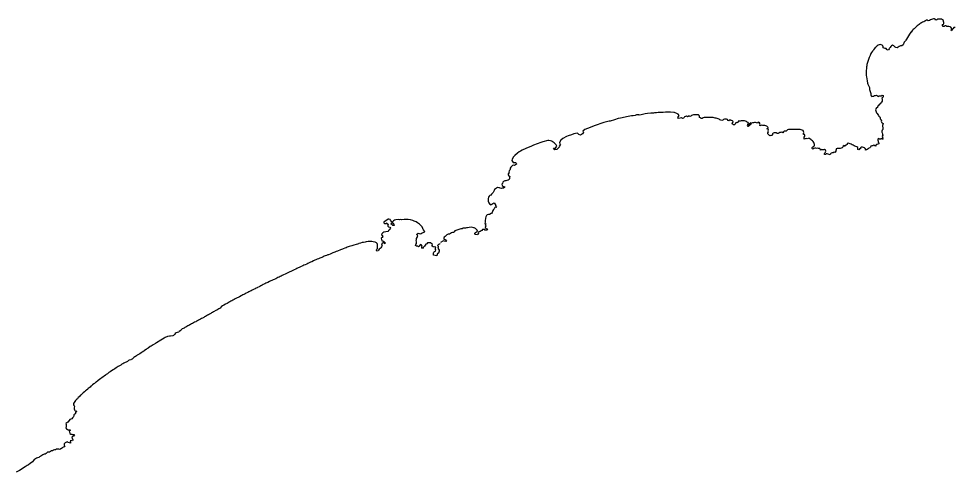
# Model space of a CAD drawing. Extents: x -74 to -34.8, y -33.8 to 5.3.
# Drawn here: x -47.112 to -45.256, y -24.472 to -23.572 of the extents above; entities that cross this region are included whole.
import ezdxf

# ---------------------------------------------------------------- set-up
doc = ezdxf.new("R2010")
doc.units = 0
doc.header["$LTSCALE"] = 2
doc.layers.add('UFEBRASIL', color=7, linetype='Continuous')

msp = doc.modelspace()

# ---------------------------------------------------------------- linework, layer by layer
at = {"layer": 'UFEBRASIL'}
for points in [[(-45.2545, -23.5892), (-45.2566, -23.589), (-45.2582, -23.5909), (-45.2593, -23.5925), (-45.2602, -23.5943), (-45.2614, -23.5958), (-45.262, -23.5939), (-45.261, -23.5923), (-45.2617, -23.5903), (-45.2628, -23.5886), (-45.2644, -23.5878), (-45.2665, -23.5873), (-45.2688, -23.5875), (-45.271, -23.5873), (-45.2722, -23.5859), (-45.2741, -23.586), (-45.2761, -23.5872), (-45.2782, -23.5873), (-45.2793, -23.5855), (-45.2796, -23.5835), (-45.2776, -23.5829), (-45.2767, -23.581), (-45.2767, -23.5791), (-45.2771, -23.577), (-45.2777, -23.575), (-45.2792, -23.5738), (-45.281, -23.5729), (-45.283, -23.5725), (-45.285, -23.5724), (-45.287, -23.5725), (-45.2889, -23.573), (-45.2908, -23.5737), (-45.2927, -23.5745), (-45.294, -23.573), (-45.2954, -23.5719), (-45.2975, -23.5718), (-45.2993, -23.5726), (-45.3014, -23.5736), (-45.3034, -23.5743), (-45.3053, -23.5755), (-45.3076, -23.576), (-45.3091, -23.5747), (-45.311, -23.5749), (-45.313, -23.5757), (-45.3145, -23.5768), (-45.3167, -23.5779), (-45.3189, -23.5787), (-45.3209, -23.5798), (-45.3225, -23.5808), (-45.3243, -23.5821), (-45.3255, -23.5831), (-45.3278, -23.5847), (-45.3294, -23.5859), (-45.331, -23.5872), (-45.3325, -23.5885), (-45.333, -23.5891), (-45.3359, -23.592), (-45.3373, -23.5934), (-45.3387, -23.5948), (-45.3399, -23.5963), (-45.3415, -23.5982), (-45.342, -23.5988), (-45.3447, -23.6027), (-45.349, -23.609), (-45.351, -23.6123), (-45.3522, -23.6141), (-45.353, -23.6156), (-45.3539, -23.6171), (-45.3552, -23.6185), (-45.3572, -23.6236), (-45.3598, -23.6256), (-45.363, -23.6258), (-45.3655, -23.6268), (-45.369, -23.6296), (-45.3721, -23.629), (-45.3732, -23.6284), (-45.3759, -23.6259), (-45.3786, -23.6246), (-45.3803, -23.6258), (-45.3818, -23.6272), (-45.383, -23.6287), (-45.3843, -23.6305), (-45.3852, -23.6317), (-45.3868, -23.6337), (-45.3891, -23.6345), (-45.3899, -23.6327), (-45.3912, -23.631), (-45.3932, -23.6311), (-45.3952, -23.6305), (-45.397, -23.6297), (-45.3972, -23.6279), (-45.3978, -23.6257), (-45.3991, -23.624), (-45.4008, -23.6233), (-45.4027, -23.6231), (-45.4049, -23.6235), (-45.4072, -23.6243), (-45.4089, -23.6253), (-45.4104, -23.6267), (-45.4118, -23.628), (-45.4129, -23.6292), (-45.4144, -23.6312), (-45.4164, -23.6334), (-45.4172, -23.6347), (-45.4182, -23.6361), (-45.4201, -23.639), (-45.4212, -23.6407), (-45.423, -23.6445), (-45.4248, -23.6487), (-45.4283, -23.6584), (-45.4287, -23.6606), (-45.4292, -23.6625), (-45.4296, -23.6652), (-45.43, -23.6671), (-45.4301, -23.6693), (-45.4303, -23.6714), (-45.4305, -23.6736), (-45.4306, -23.6759), (-45.4309, -23.6788), (-45.4308, -23.6809), (-45.4308, -23.6822), (-45.4305, -23.6845), (-45.4302, -23.6874), (-45.4297, -23.6908), (-45.4289, -23.6952), (-45.4279, -23.6997), (-45.4273, -23.7018), (-45.4245, -23.7085), (-45.4243, -23.7104), (-45.424, -23.7125), (-45.4233, -23.7145), (-45.4227, -23.7165), (-45.4221, -23.7185), (-45.4215, -23.7204), (-45.4212, -23.7227), (-45.421, -23.7248), (-45.4193, -23.7261), (-45.4174, -23.7253), (-45.4154, -23.7256), (-45.414, -23.7241), (-45.412, -23.724), (-45.41, -23.7238), (-45.4083, -23.7249), (-45.4066, -23.726), (-45.405, -23.7249), (-45.4029, -23.7248), (-45.4009, -23.7245), (-45.399, -23.7238), (-45.3971, -23.7243), (-45.3969, -23.7264), (-45.3979, -23.7282), (-45.3995, -23.7293), (-45.399, -23.7313), (-45.3989, -23.7334), (-45.3993, -23.7354), (-45.4002, -23.7373), (-45.4014, -23.7389), (-45.4022, -23.7406), (-45.4045, -23.7413), (-45.4057, -23.743), (-45.4073, -23.7442), (-45.4079, -23.7462), (-45.4088, -23.748), (-45.4106, -23.7488), (-45.4114, -23.7507), (-45.412, -23.7526), (-45.4119, -23.7547), (-45.4109, -23.7566), (-45.4101, -23.7583), (-45.4088, -23.7601), (-45.4078, -23.7618), (-45.4065, -23.7635), (-45.4054, -23.7651), (-45.4039, -23.7664), (-45.4029, -23.7682), (-45.403, -23.7702), (-45.4016, -23.7717), (-45.4001, -23.7733), (-45.4008, -23.7751), (-45.4003, -23.7771), (-45.3988, -23.7785), (-45.3973, -23.7799), (-45.3974, -23.7819), (-45.3986, -23.7836), (-45.3985, -23.7856), (-45.3974, -23.7873), (-45.3977, -23.7893), (-45.398, -23.7913), (-45.399, -23.793), (-45.3996, -23.795), (-45.3995, -23.797), (-45.3989, -23.7982), (-45.3982, -23.8008), (-45.3979, -23.8028), (-45.3989, -23.8046), (-45.3987, -23.8067), (-45.3979, -23.8085), (-45.399, -23.8101), (-45.3971, -23.8104), (-45.3989, -23.8106), (-45.4007, -23.8093), (-45.4023, -23.8107), (-45.4043, -23.8108), (-45.406, -23.8095), (-45.4074, -23.8108), (-45.4077, -23.8129), (-45.4068, -23.8147), (-45.4069, -23.8167), (-45.4056, -23.8183), (-45.4057, -23.8203), (-45.4077, -23.8208), (-45.4096, -23.8215), (-45.4113, -23.8226), (-45.4119, -23.8245), (-45.4137, -23.8237), (-45.4156, -23.823), (-45.4175, -23.8238), (-45.4195, -23.824), (-45.4212, -23.825), (-45.4219, -23.8268), (-45.4233, -23.8283), (-45.4253, -23.8286), (-45.4268, -23.83), (-45.4285, -23.8311), (-45.4303, -23.8319), (-45.4321, -23.8329), (-45.4316, -23.831), (-45.4326, -23.8293), (-45.4344, -23.8283), (-45.4363, -23.8276), (-45.4381, -23.8269), (-45.4401, -23.8265), (-45.4417, -23.8278), (-45.4419, -23.8298), (-45.4438, -23.8301), (-45.4451, -23.8318), (-45.447, -23.8311), (-45.4475, -23.8291), (-45.4474, -23.8271), (-45.4491, -23.8262), (-45.451, -23.8253), (-45.453, -23.8245), (-45.4548, -23.8237), (-45.4566, -23.8227), (-45.4584, -23.8218), (-45.4604, -23.821), (-45.4624, -23.8201), (-45.4643, -23.8193), (-45.4665, -23.8188), (-45.4683, -23.8193), (-45.4687, -23.8214), (-45.4702, -23.8227), (-45.4722, -23.8234), (-45.4732, -23.8251), (-45.4746, -23.8236), (-45.4761, -23.825), (-45.4772, -23.8266), (-45.4786, -23.8281), (-45.4804, -23.8288), (-45.4824, -23.8293), (-45.4844, -23.829), (-45.4863, -23.8296), (-45.4883, -23.8294), (-45.4902, -23.8302), (-45.4906, -23.8322), (-45.4915, -23.834), (-45.491, -23.836), (-45.4924, -23.8374), (-45.4943, -23.8368), (-45.4961, -23.8379), (-45.498, -23.8382), (-45.5, -23.8387), (-45.5016, -23.8399), (-45.5021, -23.8418), (-45.5039, -23.841), (-45.5059, -23.8407), (-45.5079, -23.8402), (-45.5099, -23.8397), (-45.5115, -23.841), (-45.5134, -23.8415), (-45.5137, -23.8395), (-45.5128, -23.8377), (-45.5112, -23.8364), (-45.5109, -23.8343), (-45.5116, -23.8325), (-45.5134, -23.8313), (-45.5152, -23.832), (-45.5173, -23.8321), (-45.5191, -23.8315), (-45.5209, -23.8324), (-45.5218, -23.8307), (-45.523, -23.829), (-45.525, -23.829), (-45.527, -23.8288), (-45.529, -23.8294), (-45.5309, -23.8287), (-45.5328, -23.8286), (-45.5348, -23.8291), (-45.5364, -23.8303), (-45.5381, -23.8292), (-45.538, -23.8272), (-45.5363, -23.826), (-45.5349, -23.8245), (-45.5334, -23.8232), (-45.5335, -23.8211), (-45.534, -23.8191), (-45.5349, -23.8174), (-45.5361, -23.8157), (-45.5375, -23.8142), (-45.539, -23.8127), (-45.5405, -23.8114), (-45.5423, -23.8102), (-45.544, -23.809), (-45.5461, -23.8094), (-45.5481, -23.81), (-45.5498, -23.8092), (-45.5515, -23.81), (-45.5536, -23.8106), (-45.554, -23.8088), (-45.5535, -23.8068), (-45.5524, -23.8051), (-45.5524, -23.8032), (-45.5534, -23.8012), (-45.5554, -23.8013), (-45.555, -23.7994), (-45.5544, -23.7975), (-45.5552, -23.7956), (-45.556, -23.7938), (-45.5579, -23.7928), (-45.5598, -23.7921), (-45.5617, -23.7917), (-45.5638, -23.7914), (-45.5659, -23.7914), (-45.5679, -23.7916), (-45.57, -23.7916), (-45.5721, -23.7917), (-45.5741, -23.7917), (-45.5762, -23.7917), (-45.5781, -23.7916), (-45.5802, -23.7919), (-45.5824, -23.7917), (-45.5848, -23.7918), (-45.5868, -23.792), (-45.588, -23.7936), (-45.5892, -23.7952), (-45.5913, -23.7951), (-45.5932, -23.7951), (-45.5949, -23.7963), (-45.5962, -23.7979), (-45.5979, -23.7969), (-45.5999, -23.7973), (-45.6018, -23.7977), (-45.6037, -23.7986), (-45.6055, -23.7994), (-45.6075, -23.7996), (-45.609, -23.7982), (-45.6109, -23.7982), (-45.6131, -23.7984), (-45.615, -23.7992), (-45.6166, -23.8003), (-45.6166, -23.8024), (-45.6181, -23.8038), (-45.6201, -23.8033), (-45.6219, -23.8042), (-45.6234, -23.8029), (-45.6245, -23.8012), (-45.6261, -23.8001), (-45.6255, -23.7981), (-45.6243, -23.7965), (-45.625, -23.7946), (-45.6245, -23.7927), (-45.6254, -23.7909), (-45.6275, -23.7906), (-45.6258, -23.7896), (-45.6251, -23.7878), (-45.6262, -23.7861), (-45.6278, -23.785), (-45.6298, -23.7842), (-45.6318, -23.7837), (-45.6339, -23.7834), (-45.636, -23.7834), (-45.638, -23.7833), (-45.64, -23.7836), (-45.6419, -23.7844), (-45.641, -23.7826), (-45.6414, -23.7807), (-45.6416, -23.7787), (-45.6433, -23.7775), (-45.6452, -23.7773), (-45.6464, -23.7789), (-45.6482, -23.7782), (-45.6502, -23.7779), (-45.6522, -23.778), (-45.6542, -23.7783), (-45.6562, -23.7787), (-45.6583, -23.7791), (-45.6597, -23.7806), (-45.6609, -23.7822), (-45.6628, -23.7827), (-45.6627, -23.7846), (-45.6645, -23.7855), (-45.6662, -23.7856), (-45.6597, -23.7786), (-45.6659, -23.7836), (-45.6652, -23.7816), (-45.6642, -23.7798), (-45.665, -23.778), (-45.6666, -23.7769), (-45.6684, -23.7759), (-45.6704, -23.7752), (-45.6724, -23.7746), (-45.6744, -23.7745), (-45.6765, -23.7744), (-45.6785, -23.7744), (-45.6805, -23.7749), (-45.6825, -23.7751), (-45.6845, -23.7754), (-45.6848, -23.7773), (-45.6864, -23.7786), (-45.6884, -23.778), (-45.69, -23.7792), (-45.6904, -23.7812), (-45.692, -23.7823), (-45.694, -23.7824), (-45.6957, -23.7813), (-45.6965, -23.7794), (-45.6952, -23.7778), (-45.6944, -23.776), (-45.6958, -23.7746), (-45.6976, -23.7737), (-45.6994, -23.7729), (-45.7015, -23.7727), (-45.7027, -23.7743), (-45.7046, -23.7735), (-45.7059, -23.7719), (-45.7077, -23.7711), (-45.7097, -23.771), (-45.7118, -23.771), (-45.7136, -23.7717), (-45.7153, -23.7729), (-45.7171, -23.774), (-45.7189, -23.7732), (-45.7207, -23.7724), (-45.7222, -23.7711), (-45.7242, -23.7704), (-45.726, -23.7698), (-45.728, -23.7694), (-45.73, -23.7689), (-45.732, -23.7685), (-45.734, -23.7681), (-45.7361, -23.7679), (-45.7381, -23.7676), (-45.7402, -23.7676), (-45.7421, -23.7677), (-45.7443, -23.7675), (-45.7462, -23.7679), (-45.7483, -23.7679), (-45.7503, -23.7677), (-45.7524, -23.7677), (-45.7543, -23.7683), (-45.7558, -23.7697), (-45.7578, -23.7697), (-45.7595, -23.7686), (-45.7614, -23.7678), (-45.7611, -23.7659), (-45.7617, -23.7639), (-45.7634, -23.7628), (-45.7654, -23.7623), (-45.7674, -23.7622), (-45.7694, -23.7622), (-45.7714, -23.7625), (-45.7735, -23.7627), (-45.7755, -23.7629), (-45.7774, -23.7636), (-45.7785, -23.7652), (-45.7804, -23.7657), (-45.782, -23.7644), (-45.7836, -23.7655), (-45.7853, -23.7665), (-45.7869, -23.7652), (-45.7889, -23.7655), (-45.7908, -23.7662), (-45.7916, -23.7681), (-45.7932, -23.7692), (-45.7954, -23.7695), (-45.7968, -23.7684), (-45.7999, -23.7692), (-45.8029, -23.7698), (-45.8043, -23.7679), (-45.8033, -23.7655), (-45.8019, -23.7635), (-45.8036, -23.761), (-45.8047, -23.7604), (-45.8108, -23.758), (-45.8121, -23.758), (-45.8186, -23.7571), (-45.8217, -23.7571), (-45.8247, -23.7571), (-45.8276, -23.7571), (-45.8287, -23.7571), (-45.8331, -23.7576), (-45.836, -23.7578), (-45.8388, -23.7578), (-45.8408, -23.7579), (-45.8432, -23.7581), (-45.8469, -23.7584), (-45.8503, -23.7586), (-45.8525, -23.7589), (-45.8566, -23.7593), (-45.8581, -23.7595), (-45.8648, -23.76), (-45.8693, -23.7604), (-45.8769, -23.7623), (-45.8807, -23.763), (-45.8817, -23.7622), (-45.886, -23.7626), (-45.8888, -23.7636), (-45.8927, -23.7643), (-45.896, -23.7647), (-45.9031, -23.7655), (-45.9181, -23.769), (-45.9228, -23.77), (-45.9298, -23.7721), (-45.9388, -23.7748), (-45.9407, -23.7753), (-45.951, -23.7779), (-45.9702, -23.7846), (-45.9784, -23.7875), (-45.9891, -23.7917), (-45.9929, -23.7951), (-45.9917, -23.7973), (-45.9933, -23.8002), (-45.9973, -23.8028), (-46.0006, -23.8015), (-46.0024, -23.7993), (-46.0034, -23.7989), (-46.007, -23.7993), (-46.0105, -23.8004), (-46.0153, -23.8019), (-46.0217, -23.804), (-46.0253, -23.8058), (-46.0322, -23.8093), (-46.0366, -23.8125), (-46.0391, -23.8174), (-46.039, -23.8176), (-46.0386, -23.8201), (-46.0372, -23.8216), (-46.0396, -23.8244), (-46.039, -23.8262), (-46.0445, -23.831), (-46.0485, -23.832), (-46.0512, -23.8286), (-46.0469, -23.8284), (-46.0446, -23.8248), (-46.0459, -23.8221), (-46.0462, -23.8214), (-46.0489, -23.8189), (-46.0498, -23.8179), (-46.0534, -23.8153), (-46.0541, -23.815), (-46.0567, -23.8144), (-46.06, -23.8136), (-46.0625, -23.8136), (-46.0724, -23.816), (-46.0763, -23.8171), (-46.0904, -23.8227), (-46.0947, -23.8244), (-46.1057, -23.8295), (-46.1129, -23.8328), (-46.1161, -23.8343), (-46.1188, -23.8356), (-46.1226, -23.8384), (-46.1279, -23.8432), (-46.1305, -23.8456), (-46.133, -23.8507), (-46.1334, -23.853), (-46.1312, -23.8571), (-46.1288, -23.8568), (-46.1265, -23.8568), (-46.1253, -23.8583), (-46.1246, -23.8605), (-46.1263, -23.8618), (-46.1282, -23.8629), (-46.1307, -23.8623), (-46.132, -23.8632), (-46.1341, -23.865), (-46.1356, -23.8663), (-46.1368, -23.8683), (-46.1368, -23.8703), (-46.1377, -23.8723), (-46.1392, -23.8735), (-46.1395, -23.8762), (-46.1386, -23.8781), (-46.1406, -23.8795), (-46.141, -23.8816), (-46.1395, -23.8837), (-46.1378, -23.8849), (-46.138, -23.8867), (-46.1385, -23.8888), (-46.139, -23.8909), (-46.141, -23.8921), (-46.1432, -23.8927), (-46.1455, -23.8932), (-46.1478, -23.8935), (-46.1499, -23.8945), (-46.1516, -23.8963), (-46.152, -23.8988), (-46.1531, -23.8998), (-46.1525, -23.9024), (-46.1495, -23.9053), (-46.1476, -23.9048), (-46.1486, -23.9065), (-46.1503, -23.9079), (-46.1525, -23.9081), (-46.1544, -23.909), (-46.1564, -23.9082), (-46.1582, -23.9072), (-46.1593, -23.9071), (-46.1623, -23.907), (-46.1641, -23.9083), (-46.1657, -23.9093), (-46.1678, -23.9109), (-46.1689, -23.9129), (-46.1697, -23.9151), (-46.1709, -23.9166), (-46.1724, -23.9183), (-46.1739, -23.9199), (-46.1751, -23.9218), (-46.1771, -23.9227), (-46.1788, -23.9241), (-46.18, -23.9261), (-46.1804, -23.9284), (-46.1807, -23.9298), (-46.1807, -23.934), (-46.1794, -23.9371), (-46.1781, -23.9391), (-46.1748, -23.9411), (-46.1733, -23.9398), (-46.1714, -23.9386), (-46.1683, -23.9373), (-46.167, -23.9394), (-46.1656, -23.9421), (-46.1658, -23.9437), (-46.1632, -23.9455), (-46.1653, -23.9456), (-46.1675, -23.9467), (-46.1685, -23.949), (-46.1698, -23.9506), (-46.171, -23.9525), (-46.1717, -23.9546), (-46.1727, -23.9566), (-46.1741, -23.9583), (-46.1745, -23.9585), (-46.1781, -23.9602), (-46.18, -23.9604), (-46.1824, -23.9608), (-46.1838, -23.9625), (-46.1852, -23.9647), (-46.1859, -23.9673), (-46.1858, -23.969), (-46.1863, -23.9714), (-46.1865, -23.9736), (-46.1865, -23.9756), (-46.187, -23.9779), (-46.185, -23.9785), (-46.1856, -23.9802), (-46.1867, -23.9822), (-46.1847, -23.9827), (-46.1858, -23.984), (-46.1862, -23.9862), (-46.185, -23.9873), (-46.1834, -23.989), (-46.1821, -23.9905), (-46.1837, -23.9916), (-46.1858, -23.9918), (-46.1873, -23.9902), (-46.1891, -23.9899), (-46.1915, -23.99), (-46.1929, -23.9917), (-46.1947, -23.9928), (-46.1965, -23.9943), (-46.1985, -23.9947), (-46.2005, -23.9954), (-46.1999, -23.9976), (-46.2008, -23.9995), (-46.202, -24.0004), (-46.2054, -24.0002), (-46.2072, -23.9995), (-46.2068, -23.9974), (-46.2055, -23.9959), (-46.2036, -23.9946), (-46.2019, -23.9933), (-46.2026, -23.9916), (-46.2035, -23.9899), (-46.2056, -23.9881), (-46.2082, -23.9865), (-46.2087, -23.9864), (-46.2136, -23.9856), (-46.2184, -23.9858), (-46.2212, -23.9864), (-46.2234, -23.9867), (-46.2257, -23.9871), (-46.2279, -23.9874), (-46.2298, -23.9877), (-46.2321, -23.9884), (-46.2345, -23.989), (-46.2366, -23.9895), (-46.2386, -23.99), (-46.2406, -23.9905), (-46.2425, -23.9911), (-46.2446, -23.9917), (-46.2467, -23.9926), (-46.2478, -23.9948), (-46.2492, -23.9961), (-46.2514, -23.9958), (-46.2534, -23.9964), (-46.2555, -23.9982), (-46.2574, -23.999), (-46.2598, -23.9996), (-46.2625, -24.0008), (-46.2643, -24.0023), (-46.2661, -24.0041), (-46.2676, -24.0055), (-46.2685, -24.0075), (-46.2682, -24.0095), (-46.2659, -24.0098), (-46.265, -24.0108), (-46.2632, -24.0129), (-46.2648, -24.0137), (-46.2669, -24.0134), (-46.269, -24.0127), (-46.2703, -24.0132), (-46.2752, -24.016)], [(-46.2758, -24.0177), (-46.2773, -24.0192), (-46.2793, -24.02), (-46.2807, -24.0216), (-46.2798, -24.0233), (-46.2799, -24.0252), (-46.2804, -24.0271), (-46.2788, -24.0293), (-46.2778, -24.0311), (-46.2779, -24.0331), (-46.2782, -24.0351), (-46.2791, -24.0369), (-46.281, -24.0378), (-46.282, -24.0396), (-46.2826, -24.0416), (-46.2826, -24.0421), (-46.289, -24.0408), (-46.2892, -24.0389), (-46.2891, -24.0369), (-46.2882, -24.0352), (-46.2867, -24.0337), (-46.2849, -24.0327), (-46.2843, -24.0307), (-46.2854, -24.0289), (-46.2852, -24.0276), (-46.2843, -24.0251), (-46.2863, -24.0242), (-46.288, -24.0253), (-46.2899, -24.0242), (-46.2917, -24.0234), (-46.2917, -24.0214), (-46.291, -24.0206), (-46.2915, -24.0193), (-46.2948, -24.0167), (-46.2984, -24.0164), (-46.3006, -24.0167), (-46.3021, -24.0183), (-46.3043, -24.0193), (-46.3056, -24.0208), (-46.3068, -24.0228), (-46.3068, -24.023), (-46.3093, -24.0259), (-46.3105, -24.0277), (-46.3122, -24.0268), (-46.312, -24.0249), (-46.3116, -24.0228), (-46.3126, -24.021), (-46.3145, -24.0198), (-46.3163, -24.0209), (-46.3171, -24.0229), (-46.3188, -24.0242), (-46.3205, -24.0232), (-46.3226, -24.0228), (-46.3244, -24.0217), (-46.3242, -24.0198), (-46.323, -24.0177), (-46.323, -24.0157), (-46.3227, -24.0143), (-46.3235, -24.0117), (-46.3226, -24.0103), (-46.3228, -24.008), (-46.3216, -24.0058), (-46.3206, -24.004), (-46.3203, -24.0019), (-46.322, -24.0006), (-46.3211, -23.9988), (-46.3195, -23.9975), (-46.3173, -23.9977), (-46.3153, -23.9984), (-46.3132, -23.998), (-46.3116, -23.9967), (-46.3095, -23.9963), (-46.3076, -23.995), (-46.3063, -23.9937), (-46.3069, -23.9931), (-46.3085, -23.9907), (-46.3092, -23.9897), (-46.3101, -23.9882), (-46.3116, -23.9845), (-46.313, -23.9831), (-46.3147, -23.9814), (-46.317, -23.9793), (-46.3185, -23.9784), (-46.3205, -23.9768), (-46.3231, -23.9751), (-46.3255, -23.9741), (-46.3274, -23.9734), (-46.3297, -23.9725), (-46.3348, -23.9711), (-46.3394, -23.9702), (-46.3423, -23.97), (-46.347, -23.9699), (-46.3519, -23.9706), (-46.3538, -23.9704), (-46.3562, -23.9707), (-46.3585, -23.9702), (-46.3637, -23.971), (-46.366, -23.9715), (-46.3683, -23.9731), (-46.3702, -23.975), (-46.3704, -23.9772), (-46.3684, -23.978), (-46.3675, -23.9801), (-46.3671, -23.9823), (-46.3693, -23.9819), (-46.3711, -23.981), (-46.3727, -23.9795), (-46.3721, -23.9776), (-46.3717, -23.9755), (-46.3724, -23.9743), (-46.374, -23.9718), (-46.3751, -23.9702), (-46.3776, -23.9695), (-46.3786, -23.9694), (-46.3855, -23.9741), (-46.3877, -23.9747), (-46.3874, -23.9765), (-46.3859, -23.9778), (-46.3835, -23.9782), (-46.3818, -23.9771), (-46.3806, -23.9787), (-46.3787, -23.9797), (-46.3794, -23.9815), (-46.3793, -23.9832), (-46.3782, -23.9849), (-46.3753, -23.9853), (-46.3745, -23.9871), (-46.376, -23.9898), (-46.3777, -23.9915), (-46.3793, -23.9939), (-46.3797, -23.9941), (-46.3873, -23.9952), (-46.3894, -23.9967), (-46.3917, -23.9983), (-46.392, -24.0005), (-46.391, -24.0022), (-46.3896, -24.004), (-46.3909, -24.0056), (-46.3926, -24.0074), (-46.3924, -24.0101), (-46.3913, -24.0122), (-46.3892, -24.0124), (-46.3875, -24.0138), (-46.3863, -24.0149), (-46.3845, -24.0164), (-46.3852, -24.0185), (-46.3869, -24.0173), (-46.3886, -24.0168), (-46.3908, -24.017), (-46.3917, -24.0191), (-46.3918, -24.0212), (-46.3906, -24.0229), (-46.3919, -24.0244), (-46.3931, -24.0261), (-46.3949, -24.0276), (-46.3964, -24.0291), (-46.3978, -24.0308), (-46.399, -24.0322), (-46.4012, -24.0329), (-46.4022, -24.031), (-46.4012, -24.0293), (-46.4, -24.0277), (-46.3999, -24.0245), (-46.4, -24.0222), (-46.3999, -24.0201), (-46.4005, -24.0177), (-46.4022, -24.0167), (-46.4049, -24.0154), (-46.4083, -24.0144), (-46.4112, -24.014), (-46.4187, -24.0139), (-46.4228, -24.0146), (-46.4244, -24.0149), (-46.4279, -24.0155), (-46.4304, -24.0161), (-46.4335, -24.017), (-46.437, -24.018), (-46.4379, -24.0184), (-46.44, -24.019), (-46.4426, -24.0198), (-46.4472, -24.0211), (-46.4508, -24.0222), (-46.4535, -24.0231), (-46.4559, -24.024), (-46.46, -24.0254), (-46.4623, -24.0261), (-46.4645, -24.0272), (-46.4681, -24.0285), (-46.4695, -24.029), (-46.4733, -24.0305), (-46.4795, -24.0328), (-46.4817, -24.0336), (-46.4848, -24.0348), (-46.4869, -24.0358), (-46.4889, -24.0365), (-46.4911, -24.0375), (-46.4941, -24.0388), (-46.4969, -24.0401), (-46.4988, -24.0406), (-46.5012, -24.0413), (-46.5039, -24.0424), (-46.5059, -24.0431), (-46.5081, -24.0441), (-46.5107, -24.0453), (-46.5143, -24.047), (-46.5172, -24.0483), (-46.5198, -24.0492), (-46.5222, -24.0502), (-46.5241, -24.051), (-46.5268, -24.0523), (-46.5305, -24.0539), (-46.5328, -24.0549), (-46.5345, -24.0558), (-46.5381, -24.0574), (-46.5404, -24.0585), (-46.5436, -24.0599), (-46.5462, -24.0611), (-46.5484, -24.0621), (-46.5516, -24.0636), (-46.5552, -24.0653), (-46.5572, -24.0663), (-46.5598, -24.0676), (-46.5621, -24.0687), (-46.5653, -24.0702), (-46.5677, -24.0712), (-46.5708, -24.0726), (-46.575, -24.0747), (-46.578, -24.0762), (-46.5803, -24.0772), (-46.5833, -24.0785), (-46.5864, -24.08), (-46.5889, -24.0814), (-46.591, -24.0824), (-46.593, -24.0834), (-46.5954, -24.0846), (-46.5974, -24.0856), (-46.5996, -24.0867), (-46.6017, -24.0877), (-46.6049, -24.0893), (-46.6069, -24.0898), (-46.6094, -24.0911), (-46.6115, -24.092), (-46.614, -24.0933), (-46.6176, -24.0951), (-46.6198, -24.0958), (-46.6212, -24.0968), (-46.6235, -24.0976), (-46.6266, -24.0992), (-46.629, -24.1007), (-46.6317, -24.1019), (-46.6337, -24.1028), (-46.635, -24.1035), (-46.6378, -24.105), (-46.6388, -24.1056), (-46.6405, -24.1065), (-46.6425, -24.1075), (-46.6459, -24.1092), (-46.6487, -24.1107), (-46.6504, -24.1115), (-46.6516, -24.112), (-46.6553, -24.114), (-46.6575, -24.115), (-46.6602, -24.1163), (-46.6625, -24.1175), (-46.6651, -24.1189), (-46.667, -24.1199), (-46.669, -24.121), (-46.6702, -24.1216), (-46.6738, -24.1236), (-46.675, -24.1242), (-46.6798, -24.1265), (-46.6821, -24.1277), (-46.6845, -24.129), (-46.6869, -24.1303), (-46.6889, -24.1314), (-46.6908, -24.1324), (-46.6929, -24.1336), (-46.694, -24.1341), (-46.6984, -24.1366), (-46.7017, -24.1385), (-46.7047, -24.1403), (-46.7072, -24.1417), (-46.71, -24.1432), (-46.7107, -24.1452), (-46.7127, -24.1465), (-46.7149, -24.1476), (-46.7168, -24.1487), (-46.7187, -24.15), (-46.7204, -24.151), (-46.7253, -24.1536), (-46.7272, -24.1545), (-46.7291, -24.1556), (-46.7308, -24.1566), (-46.733, -24.1578), (-46.7355, -24.1591), (-46.7375, -24.1601), (-46.7393, -24.1614), (-46.7413, -24.1626), (-46.7431, -24.1634), (-46.7448, -24.1644), (-46.7473, -24.1658), (-46.7491, -24.1668), (-46.751, -24.1679), (-46.7526, -24.1688), (-46.7549, -24.17), (-46.7568, -24.171), (-46.7589, -24.1722), (-46.7606, -24.173), (-46.7629, -24.1742), (-46.7647, -24.1752), (-46.7669, -24.1764), (-46.7689, -24.1774), (-46.7708, -24.1785), (-46.7724, -24.1795), (-46.7744, -24.1805), (-46.7763, -24.1815), (-46.778, -24.1825), (-46.7799, -24.1835), (-46.7819, -24.1846), (-46.7838, -24.1857), (-46.7858, -24.1866), (-46.7876, -24.1872), (-46.7891, -24.1883), (-46.7893, -24.1894), (-46.79, -24.1906), (-46.7934, -24.1927), (-46.7941, -24.194), (-46.7973, -24.1946), (-46.7992, -24.1951), (-46.8013, -24.1962), (-46.8019, -24.1981), (-46.8036, -24.1992), (-46.8049, -24.2004), (-46.8057, -24.2008), (-46.8104, -24.2015), (-46.8126, -24.2015), (-46.8163, -24.2021), (-46.8209, -24.2046), (-46.8234, -24.2059), (-46.8299, -24.2098), (-46.8386, -24.2149), (-46.8406, -24.2162), (-46.8449, -24.2187), (-46.8491, -24.2214), (-46.8507, -24.2225), (-46.8551, -24.2254), (-46.8573, -24.2268), (-46.8592, -24.228), (-46.8625, -24.2303), (-46.8637, -24.2312), (-46.8665, -24.2331), (-46.8685, -24.2346), (-46.8715, -24.2365), (-46.8764, -24.2396), (-46.8781, -24.2406), (-46.8798, -24.2419), (-46.8815, -24.2429), (-46.8835, -24.2443), (-46.885, -24.2457), (-46.8869, -24.247), (-46.8887, -24.2481), (-46.8894, -24.2489), (-46.8924, -24.2496), (-46.8938, -24.2502), (-46.8962, -24.2517), (-46.8985, -24.253), (-46.9003, -24.2542), (-46.903, -24.2555), (-46.9052, -24.2567), (-46.9069, -24.2575), (-46.9091, -24.2589), (-46.9116, -24.2606), (-46.9143, -24.2621), (-46.9162, -24.2633), (-46.9186, -24.2648), (-46.9211, -24.2666), (-46.923, -24.2678), (-46.9243, -24.2685), (-46.9275, -24.2707), (-46.9304, -24.2726), (-46.9326, -24.2741), (-46.9341, -24.2752), (-46.9358, -24.2764), (-46.9379, -24.2778), (-46.9398, -24.2791), (-46.9421, -24.2809), (-46.944, -24.2823), (-46.9468, -24.2843), (-46.949, -24.286), (-46.9515, -24.2877), (-46.9538, -24.2896), (-46.9548, -24.2904), (-46.958, -24.2927), (-46.9594, -24.2938), (-46.9615, -24.2955), (-46.963, -24.2965), (-46.9652, -24.2983), (-46.9671, -24.3), (-46.9686, -24.3011), (-46.9702, -24.3027), (-46.9717, -24.3041), (-46.9737, -24.3058), (-46.9748, -24.3066), (-46.9771, -24.3085), (-46.9794, -24.3103), (-46.9814, -24.3119), (-46.9838, -24.3141), (-46.9854, -24.3155), (-46.987, -24.3171), (-46.9887, -24.3185), (-46.9893, -24.319), (-46.9916, -24.3218), (-46.9936, -24.3236), (-46.9951, -24.3259), (-46.9971, -24.3272), (-46.9988, -24.3294), (-47.0005, -24.3313), (-47.0017, -24.3331), (-47.003, -24.3355), (-47.0028, -24.3377), (-47.0016, -24.3397), (-47.001, -24.3415), (-47.0019, -24.3436), (-47.0015, -24.3456), (-47.0013, -24.3477), (-47.0001, -24.3494), (-46.9985, -24.3509), (-46.9964, -24.3503), (-46.998, -24.3514), (-46.9992, -24.3529), (-46.9993, -24.3549), (-47.0003, -24.3562), (-47.0025, -24.3575), (-47.0025, -24.3594), (-47.0033, -24.3615), (-47.0049, -24.3638), (-47.0066, -24.3655), (-47.0085, -24.3665), (-47.0102, -24.3671), (-47.0115, -24.3689), (-47.0143, -24.372), (-47.0161, -24.3734), (-47.0179, -24.3751), (-47.0174, -24.3772), (-47.0174, -24.3786), (-47.0176, -24.3811), (-47.0179, -24.3835), (-47.0172, -24.3858), (-47.0151, -24.387), (-47.0133, -24.3878), (-47.0111, -24.3876), (-47.009, -24.3879), (-47.0105, -24.3889), (-47.0114, -24.3905), (-47.0112, -24.3917), (-47.0102, -24.3948), (-47.0085, -24.3961), (-47.0064, -24.3962), (-47.0044, -24.3969), (-47.0022, -24.3969), (-47.0011, -24.3985), (-47.0025, -24.4001), (-47.0044, -24.4004), (-47.0063, -24.4018), (-47.0058, -24.4039), (-47.0044, -24.4073), (-47.0053, -24.4091), (-47.0071, -24.409), (-47.0094, -24.4094), (-47.009, -24.4114), (-47.0091, -24.4137), (-47.0111, -24.4133), (-47.0135, -24.4125), (-47.015, -24.4111), (-47.0168, -24.412), (-47.0193, -24.4134), (-47.0214, -24.4154), (-47.0215, -24.4177), (-47.0203, -24.4196), (-47.0216, -24.4212), (-47.0233, -24.4221), (-47.0248, -24.4235), (-47.0267, -24.4247), (-47.0283, -24.4255), (-47.0301, -24.4263), (-47.0323, -24.426), (-47.0345, -24.426), (-47.0371, -24.4258), (-47.0388, -24.4271), (-47.0406, -24.4274), (-47.0428, -24.4279), (-47.0447, -24.429), (-47.0473, -24.4291), (-47.0489, -24.4307), (-47.0503, -24.4319), (-47.0523, -24.432), (-47.0545, -24.4319), (-47.0562, -24.4329), (-47.0574, -24.4346), (-47.0591, -24.4356), (-47.0611, -24.4359), (-47.0635, -24.4373), (-47.0661, -24.4387), (-47.0675, -24.4395), (-47.0703, -24.4413), (-47.0715, -24.4423), (-47.0741, -24.4434), (-47.0761, -24.444), (-47.0785, -24.4448), (-47.0808, -24.4461), (-47.0825, -24.4481), (-47.0844, -24.4509), (-47.0889, -24.4546), (-47.092, -24.4571), (-47.0948, -24.4585), (-47.0991, -24.4611), (-47.1098, -24.4679), (-47.1164, -24.4718)]]:
    msp.add_lwpolyline(points, dxfattribs=at)

doc.saveas('drawing.dxf')
